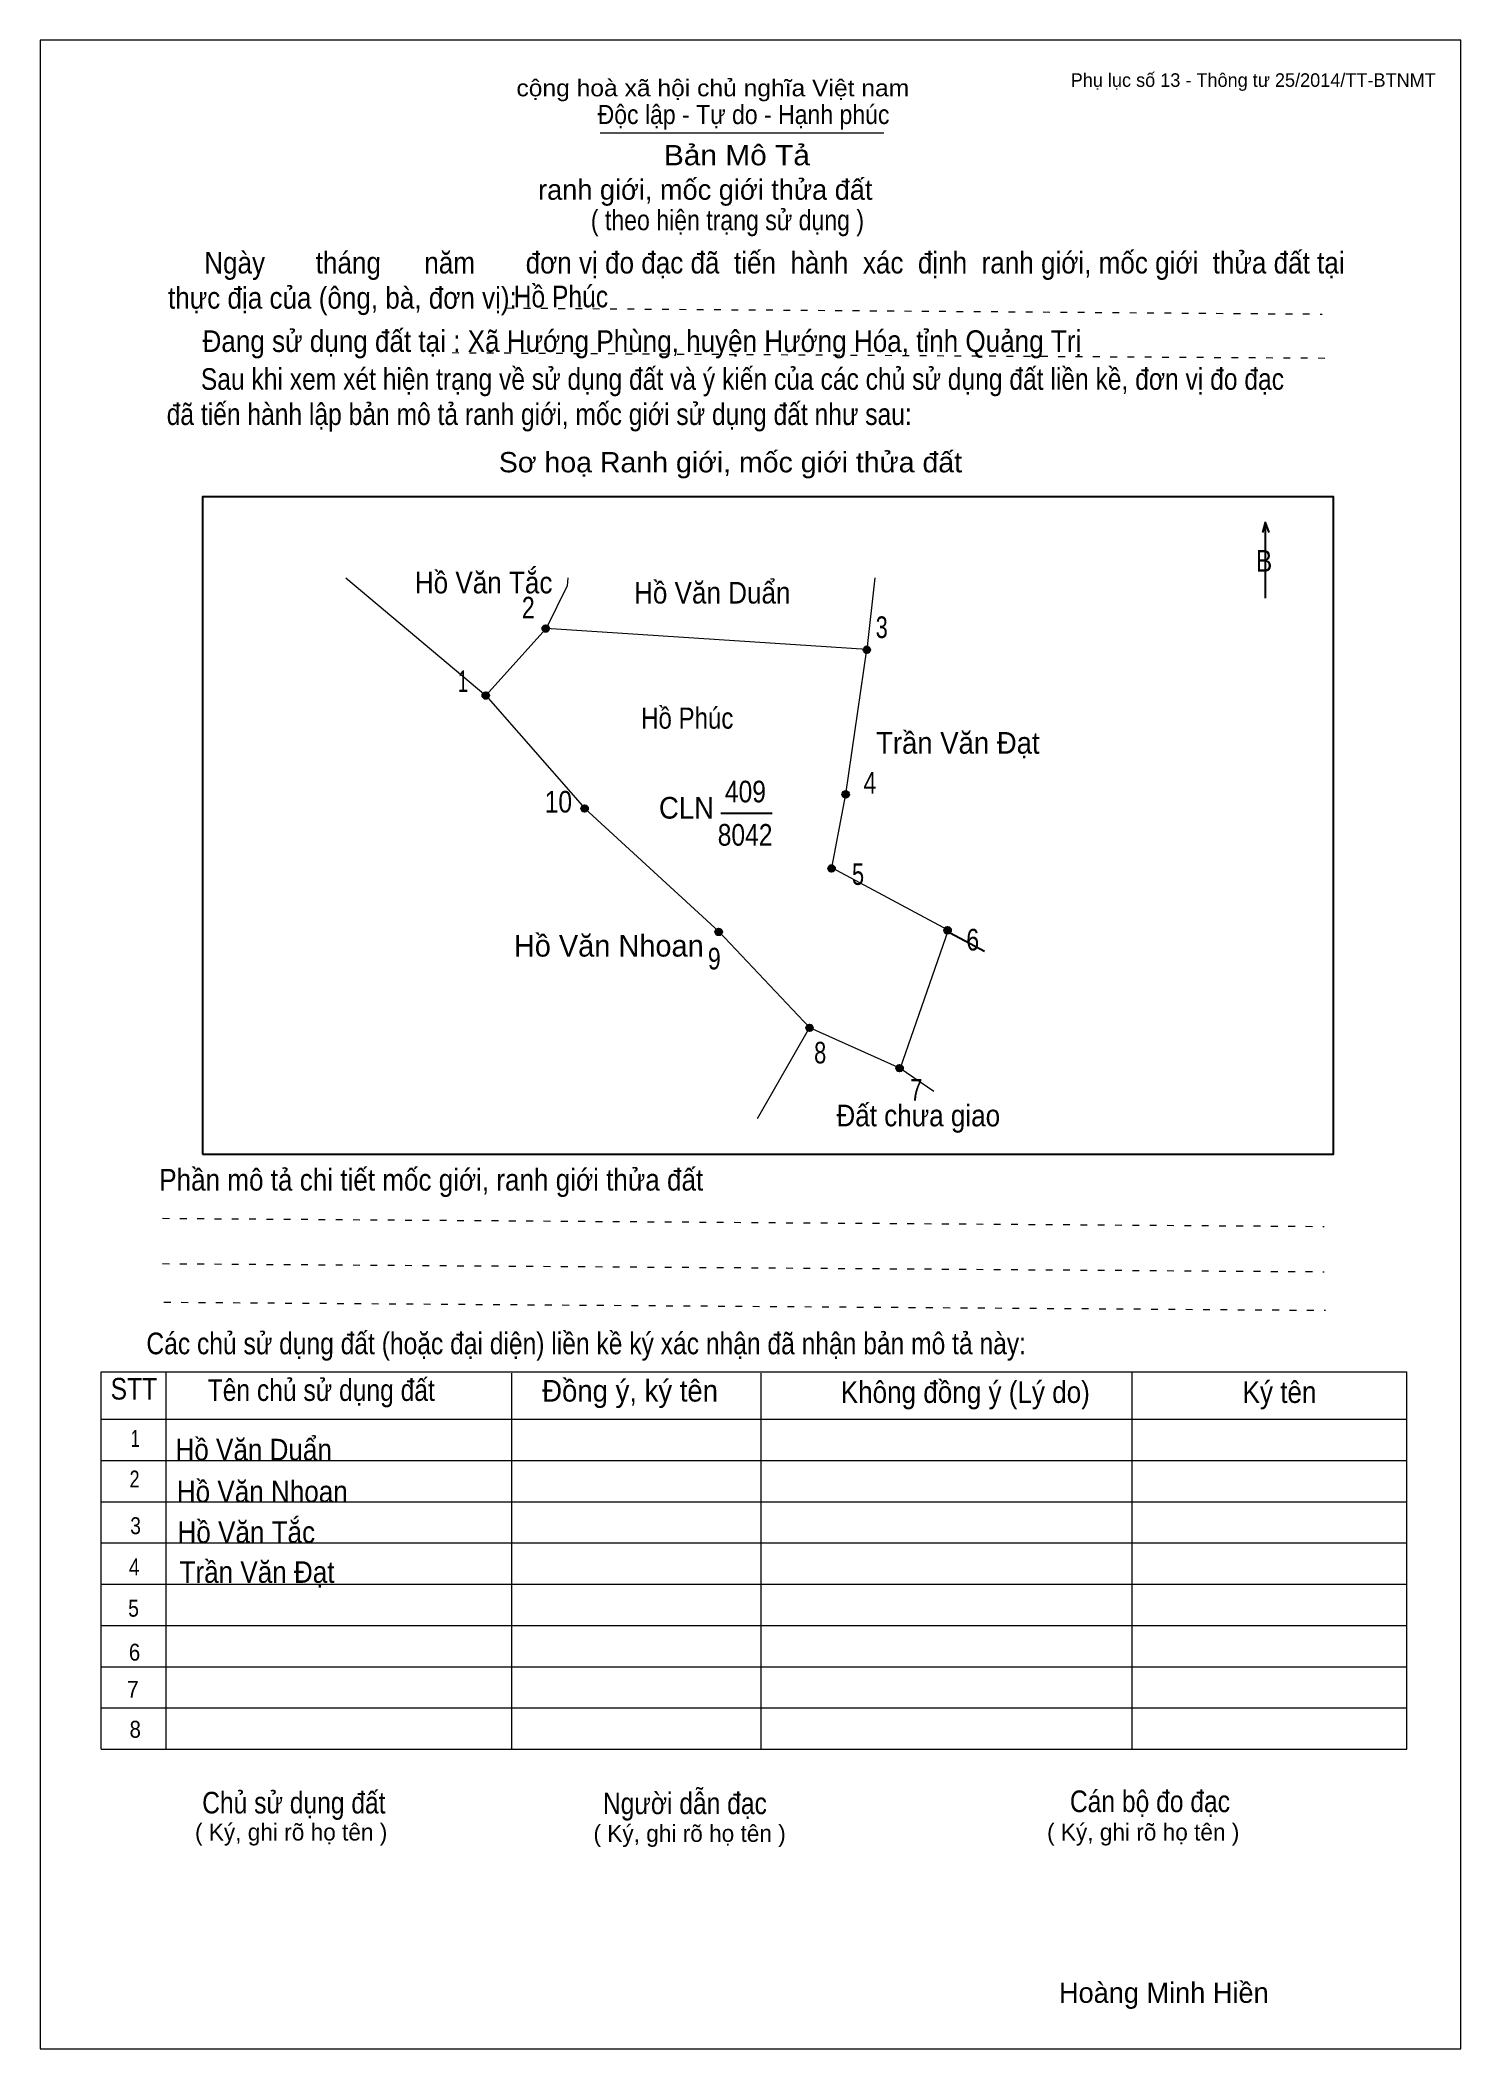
# Model space of a CAD drawing. Header units: centimetres. Extents: x 0 to 21, y 0 to 29.7.
import ezdxf
from ezdxf.enums import TextEntityAlignment as Align

# ---------------------------------------------------------------- set-up
doc = ezdxf.new("R2010")
doc.units = ezdxf.units.CM
doc.header["$LTSCALE"] = 0.13
doc.linetypes.add('DOTTED', pattern=[1.5, 0.3, -1.2])
for name, color, linetype, lineweight in [('1', 7, 'Continuous', 13), ('32', 7, 'Continuous', 25), ('33', 7, 'Continuous', 25), ('61', 7, 'Continuous', 13), ('62', 7, 'Continuous', 13)]:
    doc.layers.add(name, color=color, linetype=linetype, lineweight=lineweight)
for name, color, linetype in [('34', 7, 'Continuous'), ('45', 7, 'Continuous'), ('63', 7, 'Continuous')]:
    doc.layers.add(name, color=color, linetype=linetype)

msp = doc.modelspace()

# ---------------------------------------------------------------- hatches: boundary and pattern name
at = {"layer": '32'}
for points in [[(7.5234, 21, 1), (7.4234, 21, 1)], [(12.2699, 20.687, 1), (12.1699, 20.687, 1)], [(6.6367, 20.009, 1), (6.5367, 20.009, 1)], [(11.9569, 18.5485, 1), (11.8569, 18.5485, 1)], [(8.0972, 18.3399, 1), (7.9972, 18.3399, 1)], [(11.7483, 17.4532, 1), (11.6483, 17.4532, 1)], [(10.0792, 16.5144, 1), (9.9792, 16.5144, 1)], [(13.4633, 16.5389, 1), (13.3633, 16.5389, 1)], [(11.4228, 15.0967, 1), (11.3228, 15.0967, 1)], [(12.7539, 14.5, 1), (12.6539, 14.5, 1)]]:
    msp.add_hatch(color=256, dxfattribs=at).paths.add_polyline_path(points)

# ---------------------------------------------------------------- linework, layer by layer
at = {"layer": '1', "lineweight": 25}
msp.add_line((13.45, 16.5), (13.96, 16.23), dxfattribs=at)
at = {"layer": '1'}
msp.add_lwpolyline([(21, 0), (21, 29.7), (0, 29.7), (0, 0)], close=True, dxfattribs=at)
at = {"layer": '32'}
for centre in [(7.4734, 21), (12.2199, 20.687), (6.5867, 20.009), (11.9069, 18.5485), (8.0472, 18.3399), (11.6983, 17.4532), (10.0292, 16.5144), (13.4133, 16.5389), (11.3728, 15.0967), (12.7039, 14.5)]:
    msp.add_circle(centre, 0.05, dxfattribs=at)
at = {"layer": '33'}
msp.add_line((10.06, 18.27), (10.82, 18.27), dxfattribs=at)
at = {"layer": '61'}
for p, q in [((4.52, 21.75), (6.59, 20.01)), ((12.34, 21.75), (12.22, 20.69)), ((7.48, 21), (6.59, 20.01)), ((12.22, 20.69), (7.48, 21)), ((13.42, 16.54), (12.71, 14.5)), ((11.37, 15.1), (10.6, 13.75))]:
    msp.add_line(p, q, dxfattribs=at)
for points in [[(7.8, 21.75), (7.79, 21.63), (7.48, 21)], [(13.42, 16.54), (11.7, 17.46), (11.91, 18.55), (12.22, 20.69)], [(6.59, 20.01), (8.05, 18.34), (10.03, 16.52), (11.37, 15.1), (12.71, 14.5), (13.21, 14.16)]]:
    msp.add_lwpolyline(points, dxfattribs=at)
at = {"layer": '62'}
for p, q in [((8.28, 28.33), (12.47, 28.33)), ((0.9, 10.01), (20.2, 10.01)), ((0.9, 4.43), (0.9, 10.01)), ((1.86, 4.43), (1.86, 10.01)), ((6.97, 4.43), (6.97, 9.99)), ((10.66, 4.43), (10.66, 9.99)), ((16.14, 4.43), (16.14, 10.01)), ((20.2, 4.43), (20.2, 10.01)), ((0.9, 9.31), (20.2, 9.31)), ((0.9, 8.7), (20.2, 8.7)), ((0.9, 8.09), (20.2, 8.09)), ((0.9, 7.48), (20.2, 7.48)), ((0.9, 6.87), (20.2, 6.87)), ((0.9, 6.26), (20.2, 6.26)), ((0.9, 5.65), (20.2, 5.65)), ((0.9, 5.04), (20.2, 5.04)), ((0.9, 4.43), (20.2, 4.43))]:
    msp.add_line(p, q, dxfattribs=at)
at = {"layer": '62', "linetype": 'DOTTED'}
for p, q in [((6.89, 25.74), (18.95, 25.65)), ((6.09, 25.08), (19.04, 25)), ((1.81, 12.28), (18.98, 12.16)), ((1.81, 11.61), (18.98, 11.49)), ((1.83, 11.04), (19, 10.92))]:
    msp.add_line(p, q, dxfattribs=at)
at = {"layer": '62', "lineweight": 25}
for p, q in [((18.11, 22.58), (18.11, 21.45)), ((18.11, 22.57), (18.07, 22.42)), ((18.11, 22.57), (18.16, 22.42))]:
    msp.add_line(p, q, dxfattribs=at)
msp.add_lwpolyline([(2.4, 13.23), (19.12, 13.23), (19.12, 22.95), (2.4, 22.95)], close=True, dxfattribs=at)

# ---------------------------------------------------------------- texts
at = {"layer": '32'}
for s, width, p in [('2', 0.8, (7.215, 21.15)), ('3', 0.75, (12.44, 20.86)), ('1', 0.65, (6.25, 20.06)), ('4', 0.8, (12.265, 18.56)), ('10', 0.85, (7.66, 18.28)), ('5', 0.75, (12.09, 17.21)), ('6', 0.8, (13.785, 16.24)), ('9', 0.8, (9.965, 15.96)), ('8', 0.75, (11.53, 14.57)), ('7', 0.75, (12.95, 14.02))]:
    msp.add_text(s, height=0.32, dxfattribs=dict(at, width=width)).set_placement(p, align=Align.CENTER)
at = {"layer": '33'}
for s, width, p in [('Hồ Văn Tắc', 0.9, (6.555, 21.52)), ('Hồ Văn Duẩn', 0.9, (9.935, 21.37)), ('Trần Văn Đạt', 0.95, (13.565, 19.15)), ('409', 0.85, (10.425, 18.43)), ('8042', 0.85, (10.42, 17.79)), ('Đất chưa giao', 0.9, (12.98, 13.64))]:
    msp.add_text(s, height=0.32, dxfattribs=dict(at, width=width)).set_placement(p, align=Align.CENTER)
at = {"layer": '33', "width": 0.95}
msp.add_text('CLN', height=0.32, dxfattribs=at).set_placement((9.96, 18.19), align=Align.RIGHT)
at = {"layer": '33'}
msp.add_text('Hồ Văn Nhoan', height=0.32, dxfattribs=at).set_placement((8.405, 16.15), align=Align.CENTER)
at = {"layer": '34'}
for s, width, p in [('Hồ Phúc', 0.85, (7, 25.75)), ('Hồ Văn Duẩn', 0.9, (2, 8.7)), ('Hồ Văn Nhoan', 0.9, (2.02, 8.08)), ('Hồ Văn Tắc', 0.9, (2.03, 7.48)), ('Trần Văn Đạt', 0.9, (2.06, 6.89))]:
    msp.add_text(s, height=0.32, dxfattribs=dict(at, width=width)).set_placement(p)
at = {"layer": '45', "width": 0.85}
msp.add_text('Hồ Phúc', height=0.3128, dxfattribs=at).set_placement((9.565, 19.52), align=Align.CENTER)
at = {"layer": '62'}
for s, height, width, p in [('cộng hoà xã hội chủ nghĩa Việt nam', 0.2474, 1.1, (7.04, 28.87)), ('Độc lập - Tự do - Hạnh phúc', 0.2828, 0.9, (8.24, 28.46)), ('Bản Mô Tả', 0.3, 1.1, (9.22, 27.85)), ('( theo hiện trạng sử dụng )', 0.3, 0.85, (8.14, 26.89)), ('     Ngày       tháng      năm       đơn vị đo đạc đã  tiến  hành  xác  định  ranh giới, mốc giới  thửa đất tại ', 0.32, 0.9, (1.89, 26.25)), ('thực địa của (ông, bà, đơn vị): ', 0.32, 0.9, (1.89, 25.73)), ('Đang sử dụng đất tại : Xã Hướng Phùng, huyện Hướng Hóa, tỉnh Quảng Trị', 0.32, 0.9, (2.4, 25.09)), ('     Sau khi xem xét hiện trạng về sử dụng đất và ý kiến của các chủ sử dụng đất liền kề, đơn vị đo đạc ', 0.32, 0.85, (1.87, 24.53)), ('đã tiến hành lập bản mô tả ranh giới, mốc giới sử dụng đất như sau:', 0.32, 0.85, (1.87, 24.01)), ('Sơ hoạ Ranh giới, mốc giới thửa đất', 0.3, 1.05, (6.78, 23.31)), ('B', 0.32, 0.85, (17.97, 21.84)), ('Phần mô tả chi tiết mốc giới, ranh giới thửa đất ', 0.32, 0.9, (1.76, 12.69)), ('Các chủ sử dụng đất (hoặc đại diện) liền kề ký xác nhận đã nhận bản mô tả này:', 0.32, 0.85, (1.57, 10.27))]:
    msp.add_text(s, height=height, dxfattribs=dict(at, width=width)).set_placement(p)
msp.add_text('ranh giới, mốc giới thửa đất', height=0.3, dxfattribs=at).set_placement((7.36, 27.34))
for s, height, width, p in [('STT', 0.32, 0.85, (1.385, 9.6)), ('Tên chủ sử dụng đất', 0.32, 0.85, (4.155, 9.58)), ('Đồng ý, ký tên', 0.32, 0.95, (8.72, 9.57)), ('Không đồng ý (Lý do)', 0.32, 0.9, (13.675, 9.55)), ('Ký tên', 0.32, 0.9, (18.32, 9.55)), ('1', 0.25, 0.7, (1.405, 8.9)), ('2', 0.25, 0.8, (1.395, 8.3)), ('3', 0.25, 0.85, (1.41, 7.61)), ('4', 0.25, 0.85, (1.39, 7)), ('5', 0.25, 0.85, (1.38, 6.39)), ('6', 0.25, 0.9, (1.395, 5.74)), ('7', 0.25, 0.95, (1.37, 5.19)), ('8', 0.25, 0.9, (1.405, 4.6)), ('Người dẫn đạc', 0.32, 0.85, (9.53, 3.47)), ('Chủ sử dụng đất', 0.32, 0.85, (3.75, 3.48)), ('Cán bộ đo đạc', 0.32, 0.85, (16.405, 3.5))]:
    msp.add_text(s, height=height, dxfattribs=dict(at, width=width)).set_placement(p, align=Align.CENTER)
for p in [(3.71, 3.08), (9.6, 3.06), (16.305, 3.08)]:
    msp.add_text('( Ký, ghi rõ họ tên )', height=0.25, dxfattribs=at).set_placement(p, align=Align.CENTER)
at = {"layer": '63'}
msp.add_text('Phụ lục số 13 - Thông tư 25/2014/TT-BTNMT', height=0.2, dxfattribs=at).set_placement((20.63, 29.01), align=Align.RIGHT)
msp.add_text('Hoàng Minh Hiền', height=0.3, dxfattribs=at).set_placement((16.61, 0.68), align=Align.CENTER)

doc.saveas('drawing.dxf')
